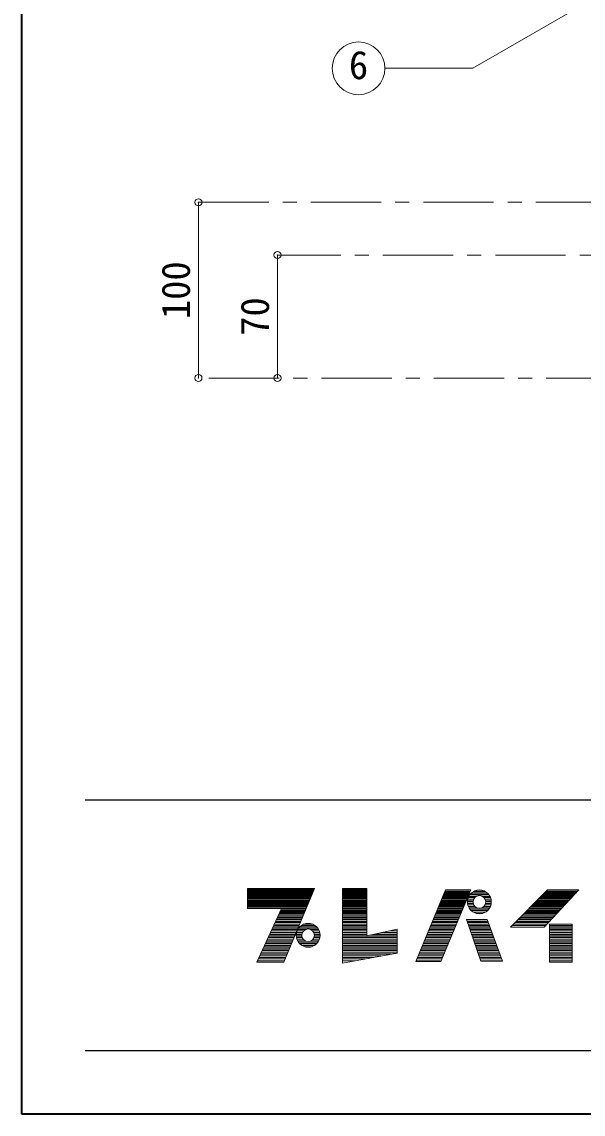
# Model space of a CAD drawing. Units: millimetres at full size, sheet at 1:8. Extents: x -1698 to 1542, y -1117 to 1131.
# Drawn here: x -1698 to -1379, y -1117 to -495 of the extents above; entities that cross this region are included whole.
import ezdxf
from ezdxf.enums import TextEntityAlignment as Align

# ---------------------------------------------------------------- set-up
doc = ezdxf.new("R2010")
doc.units = ezdxf.units.MM
doc.header["$LTSCALE"] = 8
doc.header["$PDMODE"] = 32
doc.header["$PDSIZE"] = 4
doc.linetypes.add('CHAIN1', pattern=[8, 5, -1, 1, -1])
doc.layers.add('0-0_ﾚｲﾔ1', color=4, linetype='Continuous', lineweight=9)
doc.styles.add('ＭＳ ゴシック', font='')
doc.styles.get('ＭＳ ゴシック').set_extended_font_data('MS Gothic')

msp = doc.modelspace()

# ---------------------------------------------------------------- linework, layer by layer
at = {"layer": '0-0_ﾚｲﾔ1', "color": 1, "lineweight": 40}
for p, q in [((-1698.411, -1116.695), (-1698.411, 1131.305)), ((1541.589, -1116.695), (-1698.411, -1116.695))]:
    msp.add_line(p, q, dxfattribs=at)
at = {"layer": '0-0_ﾚｲﾔ1', "color": 7, "lineweight": 18}
for p, q in [((-1355.392, -471.541), (-1441.806, -521.432)), ((-1491.777, -521.432), (-1441.806, -521.432)), ((-1549.236, -1030.183), (-1531.932, -988.351)), ((-1515.972, -988.183), (-1515.972, -1030.687)), ((-1502.028, -988.183), (-1515.972, -988.183)), ((-1570.068, -988.855), (-1532.14, -988.855)), ((-1570.068, -989.191), (-1532.279, -989.191)), ((-1570.068, -989.695), (-1532.488, -989.695)), ((-1570.068, -990.199), (-1532.696, -990.199)), ((-1570.068, -990.703), (-1532.905, -990.703)), ((-1570.068, -991.375), (-1533.183, -991.375)), ((-1533.391, -991.879), (-1570.068, -991.879)), ((-1570.068, -992.383), (-1533.6, -992.383)), ((-1570.068, -992.887), (-1533.808, -992.887)), ((-1570.068, -993.391), (-1534.017, -993.391)), ((-1570.068, -993.895), (-1534.225, -993.895)), ((-1570.068, -994.231), (-1534.364, -994.231)), ((-1515.972, -988.855), (-1502.028, -988.855)), ((-1515.972, -989.191), (-1502.028, -989.191)), ((-1515.972, -989.695), (-1502.028, -989.695)), ((-1515.972, -990.199), (-1502.028, -990.199)), ((-1515.972, -990.703), (-1502.028, -990.703)), ((-1515.972, -991.375), (-1502.028, -991.375)), ((-1515.972, -991.879), (-1502.028, -991.879)), ((-1515.972, -992.383), (-1502.028, -992.383)), ((-1515.972, -992.887), (-1502.028, -992.887)), ((-1515.972, -993.391), (-1502.028, -993.391)), ((-1515.972, -993.895), (-1502.028, -993.895)), ((-1515.972, -994.231), (-1502.028, -994.231)), ((-1457.34, -989.023), (-1474.14, -1029.847)), ((-1459.86, -1029.847), (-1442.892, -989.023)), ((-1459.483, -994.231), (-1445.056, -994.231)), ((-1459.345, -993.895), (-1444.917, -993.895)), ((-1459.137, -993.391), (-1444.707, -993.391)), ((-1458.93, -992.887), (-1444.498, -992.887)), ((-1458.722, -992.383), (-1444.288, -992.383)), ((-1458.515, -991.879), (-1444.079, -991.879)), ((-1458.308, -991.375), (-1443.869, -991.375)), ((-1458.031, -990.703), (-1443.59, -990.703)), ((-1457.824, -990.199), (-1443.396, -990.199)), ((-1457.616, -989.695), (-1443.171, -989.695)), ((-1457.34, -989.023), (-1442.892, -989.023)), ((-1444.649, -994.399), (-1441.287, -994.399)), ((-1444.336, -993.391), (-1440.591, -993.391)), ((-1444.024, -992.719), (-1439.684, -992.719)), ((-1443.495, -991.879), (-1432.544, -991.879)), ((-1442.93, -991.207), (-1433.109, -991.207)), ((-1441.957, -990.367), (-1434.082, -990.367)), ((-1440.777, -989.695), (-1435.263, -989.695)), ((-1432.015, -992.719), (-1436.355, -992.719)), ((-1431.704, -993.391), (-1435.449, -993.391)), ((-1431.39, -994.399), (-1434.753, -994.399)), ((-1404.42, -994.231), (-1386.24, -994.231)), ((-1404.084, -993.895), (-1385.928, -993.895)), ((-1403.58, -993.391), (-1385.46, -993.391)), ((-1403.076, -992.887), (-1384.992, -992.887)), ((-1402.572, -992.383), (-1384.524, -992.383)), ((-1402.068, -991.879), (-1384.056, -991.879)), ((-1401.564, -991.375), (-1383.588, -991.375)), ((-1401.06, -1010.191), (-1381.404, -989.023)), ((-1400.892, -990.703), (-1382.964, -990.703)), ((-1400.388, -990.199), (-1382.496, -990.199)), ((-1399.884, -989.695), (-1382.028, -989.695)), ((-1570.068, -994.903), (-1534.642, -994.903)), ((-1570.068, -995.407), (-1534.85, -995.407)), ((-1570.068, -995.911), (-1535.059, -995.911)), ((-1570.068, -996.415), (-1535.267, -996.415)), ((-1570.068, -996.919), (-1535.476, -996.919)), ((-1570.068, -997.423), (-1535.684, -997.423)), ((-1570.068, -997.927), (-1535.893, -997.927)), ((-1570.068, -998.431), (-1536.101, -998.431)), ((-1570.068, -998.935), (-1536.31, -998.935)), ((-1550.58, -999.607), (-1570.068, -999.607)), ((-1564.692, -1030.183), (-1550.58, -999.607)), ((-1537.074, -1000.783), (-1551.122, -1000.783)), ((-1536.796, -1000.111), (-1550.812, -1000.111)), ((-1536.588, -999.607), (-1550.58, -999.607)), ((-1515.972, -994.903), (-1502.028, -994.903)), ((-1515.972, -995.407), (-1502.028, -995.407)), ((-1515.972, -995.911), (-1502.028, -995.911)), ((-1515.972, -996.415), (-1502.028, -996.415)), ((-1515.972, -996.919), (-1502.028, -996.919)), ((-1515.972, -997.423), (-1502.028, -997.423)), ((-1515.972, -997.927), (-1502.028, -997.927)), ((-1515.972, -998.431), (-1502.028, -998.431)), ((-1515.972, -998.935), (-1502.028, -998.935)), ((-1515.972, -999.607), (-1502.028, -999.607)), ((-1515.972, -1000.111), (-1502.028, -1000.111)), ((-1515.972, -1000.783), (-1502.028, -1000.783)), ((-1462.179, -1000.783), (-1447.78, -1000.783)), ((-1461.903, -1000.111), (-1447.5, -1000.111)), ((-1461.695, -999.607), (-1447.291, -999.607)), ((-1461.419, -998.935), (-1447.011, -998.935)), ((-1461.211, -998.431), (-1446.802, -998.431)), ((-1461.004, -997.927), (-1446.593, -997.927)), ((-1460.796, -997.423), (-1446.383, -997.423)), ((-1460.589, -996.919), (-1446.174, -996.919)), ((-1460.364, -996.415), (-1445.964, -996.415)), ((-1460.174, -995.911), (-1445.755, -995.911)), ((-1459.967, -995.407), (-1445.545, -995.407)), ((-1459.759, -994.903), (-1445.336, -994.903)), ((-1444.82, -995.911), (-1441.62, -995.911)), ((-1444.786, -995.239), (-1441.556, -995.239)), ((-1444.768, -996.751), (-1441.52, -996.751)), ((-1444.609, -997.591), (-1441.204, -997.591)), ((-1444.336, -998.431), (-1440.591, -998.431)), ((-1443.932, -999.271), (-1439.312, -999.271)), ((-1443.368, -1000.111), (-1432.672, -1000.111)), ((-1442.764, -1000.783), (-1433.276, -1000.783)), ((-1432.108, -999.271), (-1436.727, -999.271)), ((-1431.704, -998.431), (-1435.449, -998.431)), ((-1431.43, -997.591), (-1434.836, -997.591)), ((-1431.272, -996.751), (-1434.519, -996.751)), ((-1431.253, -995.239), (-1434.483, -995.239)), ((-1434.42, -995.911), (-1431.22, -995.911)), ((-1410.972, -1000.783), (-1392.324, -1000.783)), ((-1410.3, -1000.111), (-1391.7, -1000.111)), ((-1409.796, -999.607), (-1391.232, -999.607)), ((-1409.124, -998.935), (-1390.608, -998.935)), ((-1408.62, -998.431), (-1390.14, -998.431)), ((-1408.116, -997.927), (-1389.672, -997.927)), ((-1407.612, -997.423), (-1389.204, -997.423)), ((-1407.108, -996.919), (-1388.736, -996.919)), ((-1406.604, -996.415), (-1388.268, -996.415)), ((-1406.1, -995.911), (-1387.8, -995.911)), ((-1405.596, -995.407), (-1387.284, -995.407)), ((-1405.092, -994.903), (-1386.864, -994.903)), ((-1539.646, -1006.999), (-1553.991, -1006.999)), ((-1553.604, -1006.159), (-1539.298, -1006.159)), ((-1539.02, -1005.487), (-1553.294, -1005.487)), ((-1538.742, -1004.815), (-1552.932, -1004.815)), ((-1552.596, -1003.975), (-1538.395, -1003.975)), ((-1538.117, -1003.303), (-1552.286, -1003.303)), ((-1537.769, -1002.463), (-1551.898, -1002.463)), ((-1537.561, -1001.959), (-1551.665, -1001.959)), ((-1537.283, -1001.287), (-1551.355, -1001.287)), ((-1515.972, -1001.287), (-1502.028, -1001.287)), ((-1515.972, -1001.959), (-1502.028, -1001.959)), ((-1515.972, -1002.463), (-1502.028, -1002.463)), ((-1515.972, -1003.303), (-1502.028, -1003.303)), ((-1515.972, -1003.975), (-1502.028, -1003.975)), ((-1515.972, -1004.815), (-1502.028, -1004.815)), ((-1515.972, -1005.487), (-1502.028, -1005.487)), ((-1515.972, -1006.159), (-1502.028, -1006.159)), ((-1515.972, -1006.999), (-1502.028, -1006.999)), ((-1464.732, -1006.999), (-1450.363, -1006.999)), ((-1464.396, -1006.159), (-1450.014, -1006.159)), ((-1464.115, -1005.487), (-1449.735, -1005.487)), ((-1463.838, -1004.815), (-1449.455, -1004.815)), ((-1463.493, -1003.975), (-1449.106, -1003.975)), ((-1463.216, -1003.303), (-1448.827, -1003.303)), ((-1462.871, -1002.463), (-1448.478, -1002.463)), ((-1462.663, -1001.959), (-1448.268, -1001.959)), ((-1462.387, -1001.287), (-1447.989, -1001.287)), ((-1445.353, -1006.159), (-1433.59, -1006.159)), ((-1445.061, -1006.999), (-1433.28, -1006.999)), ((-1441.435, -1001.791), (-1434.604, -1001.791)), ((-1439.839, -1002.463), (-1436.2, -1002.463)), ((-1424.916, -1029.679), (-1433.652, -1005.991)), ((-1417.188, -1006.999), (-1398.096, -1006.999)), ((-1416.348, -1006.159), (-1397.316, -1006.159)), ((-1415.676, -1005.487), (-1396.692, -1005.487)), ((-1415.004, -1004.815), (-1396.068, -1004.815)), ((-1414.164, -1003.975), (-1395.288, -1003.975)), ((-1413.492, -1003.303), (-1394.664, -1003.303)), ((-1412.652, -1002.463), (-1393.884, -1002.463)), ((-1412.148, -1001.959), (-1393.416, -1001.959)), ((-1411.476, -1001.287), (-1392.792, -1001.287)), ((-1542.286, -1013.383), (-1556.938, -1013.383)), ((-1541.869, -1012.375), (-1556.473, -1012.375)), ((-1541.522, -1011.535), (-1556.085, -1011.535)), ((-1541.244, -1010.863), (-1555.775, -1010.863)), ((-1540.896, -1010.023), (-1555.387, -1010.023)), ((-1555.077, -1009.351), (-1540.618, -1009.351)), ((-1540.271, -1008.511), (-1554.689, -1008.511)), ((-1539.924, -1007.671), (-1554.302, -1007.671)), ((-1542.089, -1013.383), (-1538.727, -1013.383)), ((-1541.776, -1012.375), (-1538.031, -1012.375)), ((-1541.372, -1011.535), (-1536.752, -1011.535)), ((-1540.935, -1010.863), (-1529.984, -1010.863)), ((-1540.203, -1010.023), (-1530.716, -1010.023)), ((-1539.397, -1009.351), (-1531.522, -1009.351)), ((-1537.802, -1008.511), (-1533.118, -1008.511)), ((-1529.548, -1011.535), (-1534.167, -1011.535)), ((-1529.144, -1012.375), (-1532.889, -1012.375)), ((-1528.83, -1013.383), (-1532.193, -1013.383)), ((-1515.972, -1007.671), (-1502.028, -1007.671)), ((-1515.972, -1008.511), (-1502.028, -1008.511)), ((-1515.972, -1009.351), (-1502.028, -1009.351)), ((-1515.972, -1010.023), (-1502.028, -1010.023)), ((-1515.972, -1010.863), (-1502.028, -1010.863)), ((-1515.972, -1011.535), (-1502.028, -1011.535)), ((-1515.972, -1012.375), (-1502.028, -1012.375)), ((-1515.972, -1013.383), (-1502.028, -1013.383)), ((-1484.724, -1013.383), (-1493.752, -1013.383)), ((-1484.724, -1012.375), (-1489.238, -1012.375)), ((-1467.364, -1013.383), (-1453.017, -1013.383)), ((-1466.95, -1012.375), (-1452.598, -1012.375)), ((-1466.604, -1011.535), (-1452.249, -1011.535)), ((-1466.327, -1010.863), (-1451.969, -1010.863)), ((-1465.982, -1010.023), (-1451.62, -1010.023)), ((-1465.705, -1009.351), (-1451.341, -1009.351)), ((-1465.359, -1008.511), (-1450.992, -1008.511)), ((-1465.014, -1007.671), (-1450.643, -1007.671)), ((-1444.828, -1007.671), (-1433.032, -1007.671)), ((-1444.536, -1008.511), (-1432.722, -1008.511)), ((-1444.244, -1009.351), (-1432.413, -1009.351)), ((-1444.011, -1010.023), (-1432.165, -1010.023)), ((-1443.719, -1010.863), (-1431.855, -1010.863)), ((-1443.485, -1011.535), (-1431.607, -1011.535)), ((-1443.193, -1012.375), (-1431.297, -1012.375)), ((-1442.843, -1013.383), (-1430.926, -1013.383)), ((-1420.38, -1010.191), (-1401.06, -1010.191)), ((-1419.54, -1009.351), (-1400.28, -1009.351)), ((-1418.7, -1008.511), (-1399.5, -1008.511)), ((-1417.86, -1007.671), (-1398.72, -1007.671)), ((-1398.036, -1009.351), (-1385.268, -1009.351)), ((-1398.036, -1010.023), (-1385.268, -1010.023)), ((-1398.036, -1010.863), (-1385.268, -1010.863)), ((-1398.036, -1011.535), (-1385.268, -1011.535)), ((-1398.036, -1012.375), (-1385.268, -1012.375)), ((-1398.036, -1013.383), (-1385.268, -1013.383)), ((-1544.649, -1019.095), (-1559.574, -1019.095)), ((-1544.302, -1018.255), (-1559.186, -1018.255)), ((-1543.954, -1017.415), (-1558.799, -1017.415)), ((-1543.537, -1016.407), (-1558.308, -1016.407)), ((-1543.259, -1015.735), (-1558.023, -1015.735)), ((-1542.912, -1014.895), (-1557.636, -1014.895)), ((-1557.326, -1014.223), (-1542.634, -1014.223)), ((-1542.26, -1014.895), (-1539.06, -1014.895)), ((-1542.226, -1014.223), (-1538.996, -1014.223)), ((-1542.208, -1015.735), (-1538.96, -1015.735)), ((-1542.089, -1016.407), (-1538.727, -1016.407)), ((-1541.776, -1017.415), (-1538.031, -1017.415)), ((-1541.372, -1018.255), (-1536.752, -1018.255)), ((-1540.808, -1019.095), (-1530.112, -1019.095)), ((-1529.548, -1018.255), (-1534.167, -1018.255)), ((-1529.144, -1017.415), (-1532.889, -1017.415)), ((-1528.83, -1016.407), (-1532.193, -1016.407)), ((-1528.712, -1015.735), (-1531.959, -1015.735)), ((-1528.693, -1014.223), (-1531.923, -1014.223)), ((-1531.86, -1014.895), (-1528.66, -1014.895)), ((-1515.972, -1014.223), (-1502.028, -1014.223)), ((-1515.972, -1014.895), (-1502.028, -1014.895)), ((-1515.972, -1015.735), (-1484.724, -1015.735)), ((-1515.972, -1016.407), (-1484.724, -1016.407)), ((-1515.972, -1017.415), (-1484.724, -1017.415)), ((-1515.972, -1018.255), (-1484.724, -1018.255)), ((-1515.972, -1019.095), (-1484.724, -1019.095)), ((-1484.724, -1014.895), (-1500.523, -1014.895)), ((-1484.724, -1014.223), (-1497.514, -1014.223)), ((-1469.715, -1019.095), (-1455.391, -1019.095)), ((-1469.369, -1018.255), (-1455.042, -1018.255)), ((-1469.024, -1017.415), (-1454.692, -1017.415)), ((-1468.609, -1016.407), (-1454.274, -1016.407)), ((-1468.332, -1015.735), (-1453.994, -1015.735)), ((-1467.987, -1014.895), (-1453.644, -1014.895)), ((-1467.71, -1014.223), (-1453.366, -1014.223)), ((-1442.551, -1014.223), (-1430.616, -1014.223)), ((-1442.317, -1014.895), (-1430.368, -1014.895)), ((-1442.025, -1015.735), (-1430.058, -1015.735)), ((-1441.792, -1016.407), (-1429.81, -1016.407)), ((-1441.442, -1017.415), (-1429.439, -1017.415)), ((-1441.15, -1018.255), (-1429.129, -1018.255)), ((-1440.876, -1019.095), (-1428.819, -1019.095)), ((-1398.036, -1014.223), (-1385.268, -1014.223)), ((-1398.036, -1014.895), (-1385.268, -1014.895)), ((-1398.036, -1015.735), (-1385.268, -1015.735)), ((-1398.036, -1016.407), (-1385.268, -1016.407)), ((-1398.036, -1017.415), (-1385.268, -1017.415)), ((-1398.036, -1018.255), (-1385.268, -1018.255)), ((-1398.036, -1019.095), (-1385.268, -1019.095)), ((-1547.359, -1025.647), (-1562.598, -1025.647)), ((-1547.012, -1024.807), (-1562.21, -1024.807)), ((-1546.595, -1023.799), (-1561.745, -1023.799)), ((-1546.317, -1023.127), (-1561.435, -1023.127)), ((-1545.969, -1022.287), (-1561.047, -1022.287)), ((-1545.622, -1021.447), (-1560.66, -1021.447)), ((-1545.275, -1020.607), (-1560.272, -1020.607)), ((-1544.927, -1019.767), (-1559.884, -1019.767)), ((-1540.204, -1019.767), (-1530.716, -1019.767)), ((-1539.149, -1020.607), (-1531.77, -1020.607)), ((-1537.279, -1021.447), (-1533.64, -1021.447)), ((-1515.972, -1019.767), (-1484.724, -1019.767)), ((-1515.972, -1020.607), (-1484.724, -1020.607)), ((-1515.972, -1021.447), (-1484.724, -1021.447)), ((-1515.972, -1022.287), (-1484.724, -1022.287)), ((-1515.972, -1023.127), (-1484.724, -1023.127)), ((-1515.972, -1023.799), (-1484.724, -1023.799)), ((-1515.972, -1024.807), (-1484.724, -1024.807)), ((-1515.972, -1025.647), (-1488.4, -1025.647)), ((-1472.411, -1025.647), (-1458.114, -1025.647)), ((-1472.066, -1024.807), (-1457.765, -1024.807)), ((-1471.651, -1023.799), (-1457.346, -1023.799)), ((-1471.374, -1023.127), (-1457.067, -1023.127)), ((-1471.029, -1022.287), (-1456.717, -1022.287)), ((-1470.683, -1021.447), (-1456.368, -1021.447)), ((-1470.337, -1020.607), (-1456.019, -1020.607)), ((-1469.992, -1019.767), (-1455.67, -1019.767)), ((-1440.624, -1019.767), (-1428.571, -1019.767)), ((-1440.332, -1020.607), (-1428.261, -1020.607)), ((-1440.04, -1021.447), (-1427.952, -1021.447)), ((-1439.749, -1022.287), (-1427.642, -1022.287)), ((-1439.457, -1023.127), (-1427.332, -1023.127)), ((-1439.223, -1023.799), (-1427.084, -1023.799)), ((-1438.873, -1024.807), (-1426.712, -1024.807)), ((-1438.524, -1025.647), (-1426.403, -1025.647)), ((-1398.036, -1019.767), (-1385.268, -1019.767)), ((-1398.036, -1020.607), (-1385.268, -1020.607)), ((-1398.036, -1021.447), (-1385.268, -1021.447)), ((-1398.036, -1022.287), (-1385.268, -1022.287)), ((-1398.036, -1023.127), (-1385.268, -1023.127)), ((-1398.036, -1023.799), (-1385.268, -1023.799)), ((-1398.036, -1024.807), (-1385.268, -1024.807)), ((-1398.036, -1025.647), (-1385.268, -1025.647)), ((-1564.692, -1030.183), (-1549.236, -1030.183)), ((-1548.888, -1029.343), (-1564.304, -1029.343)), ((-1548.471, -1028.335), (-1563.839, -1028.335)), ((-1548.124, -1027.495), (-1563.451, -1027.495)), ((-1547.776, -1026.655), (-1563.063, -1026.655)), ((-1515.972, -1026.655), (-1493.914, -1026.655)), ((-1515.972, -1027.495), (-1498.51, -1027.495)), ((-1515.972, -1028.335), (-1503.105, -1028.335)), ((-1515.972, -1029.343), (-1508.619, -1029.343)), ((-1459.86, -1029.847), (-1474.14, -1029.847)), ((-1473.932, -1029.343), (-1459.65, -1029.343)), ((-1473.517, -1028.335), (-1459.231, -1028.335)), ((-1473.172, -1027.495), (-1458.882, -1027.495)), ((-1472.826, -1026.655), (-1458.533, -1026.655)), ((-1438.231, -1026.655), (-1426.031, -1026.655)), ((-1437.939, -1027.495), (-1425.721, -1027.495)), ((-1437.647, -1028.335), (-1425.411, -1028.335)), ((-1437.296, -1029.343), (-1425.04, -1029.343)), ((-1437.18, -1029.679), (-1424.916, -1029.679)), ((-1398.036, -1026.655), (-1385.268, -1026.655)), ((-1398.036, -1027.495), (-1385.268, -1027.495)), ((-1398.036, -1028.335), (-1385.268, -1028.335)), ((-1398.036, -1029.343), (-1385.268, -1029.343))]:
    msp.add_line(p, q, dxfattribs=at)
at = {"layer": '0-0_ﾚｲﾔ1', "linetype": 'CHAIN1'}
for p, q in [((-1597.911, -597.695), (-1142.911, -597.695)), ((-1132.911, -627.695), (-1552.911, -627.695)), ((-1295.911, -697.695), (-1597.911, -697.695))]:
    msp.add_line(p, q, dxfattribs=at)
at = {"layer": '0-0_ﾚｲﾔ1'}
for p, q in [((-1597.911, -597.695), (-1597.911, -697.695)), ((-1552.911, -627.695), (-1552.911, -697.695))]:
    msp.add_line(p, q, dxfattribs=at)
at = {"layer": '0-0_ﾚｲﾔ1', "color": 6, "lineweight": 25}
for p, q in [((-1662.411, -937.838), (1505.589, -937.838)), ((1505.589, -1080.695), (-1662.411, -1080.695))]:
    msp.add_line(p, q, dxfattribs=at)
at = {"layer": '0-0_ﾚｲﾔ1', "color": 7, "lineweight": 18}
for points in [[(-1570.068, -999.607), (-1570.068, -988.351), (-1531.932, -988.351)], [(-1515.972, -1030.687), (-1484.724, -1024.975), (-1484.724, -1011.367), (-1502.028, -1015.231), (-1502.028, -988.183)], [(-1420.38, -1010.191), (-1399.212, -989.023), (-1381.404, -989.023)], [(-1437.18, -1029.679), (-1445.412, -1005.991), (-1433.652, -1005.991)]]:
    msp.add_lwpolyline(points, dxfattribs=at)
msp.add_lwpolyline([(-1398.036, -1008.511), (-1398.036, -1030.183), (-1385.268, -1030.183), (-1385.268, -1008.511)], close=True, dxfattribs=at)
for centre, radius in [((-1506.777, -521.432), 15), ((-1438.02, -995.911), 6.8), ((-1438.02, -995.911), 3.6), ((-1535.46, -1014.895), 6.8), ((-1535.46, -1014.895), 3.6)]:
    msp.add_circle(centre, radius, dxfattribs=at)
at = {"layer": '0-0_ﾚｲﾔ1', "color": 1}
for p in [(-1597.911, -597.695), (-1552.911, -627.695), (-1597.911, -697.695), (-1552.911, -697.695)]:
    msp.add_point(p, dxfattribs=at)

# ---------------------------------------------------------------- texts
at = {"layer": '0-0_ﾚｲﾔ1', "color": 7, "style": 'ＭＳ ゴシック'}
msp.add_text('6', height=16.13, dxfattribs=at).set_placement((-1512.277, -532.432), align=Align.BOTTOM_LEFT)
for s, p in [('100', (-1597.911, -664.195)), ('70', (-1552.911, -673.695))]:
    msp.add_text(s, height=16.13, rotation=90, dxfattribs=at).set_placement(p, align=Align.BOTTOM_LEFT)

doc.saveas('drawing.dxf')
